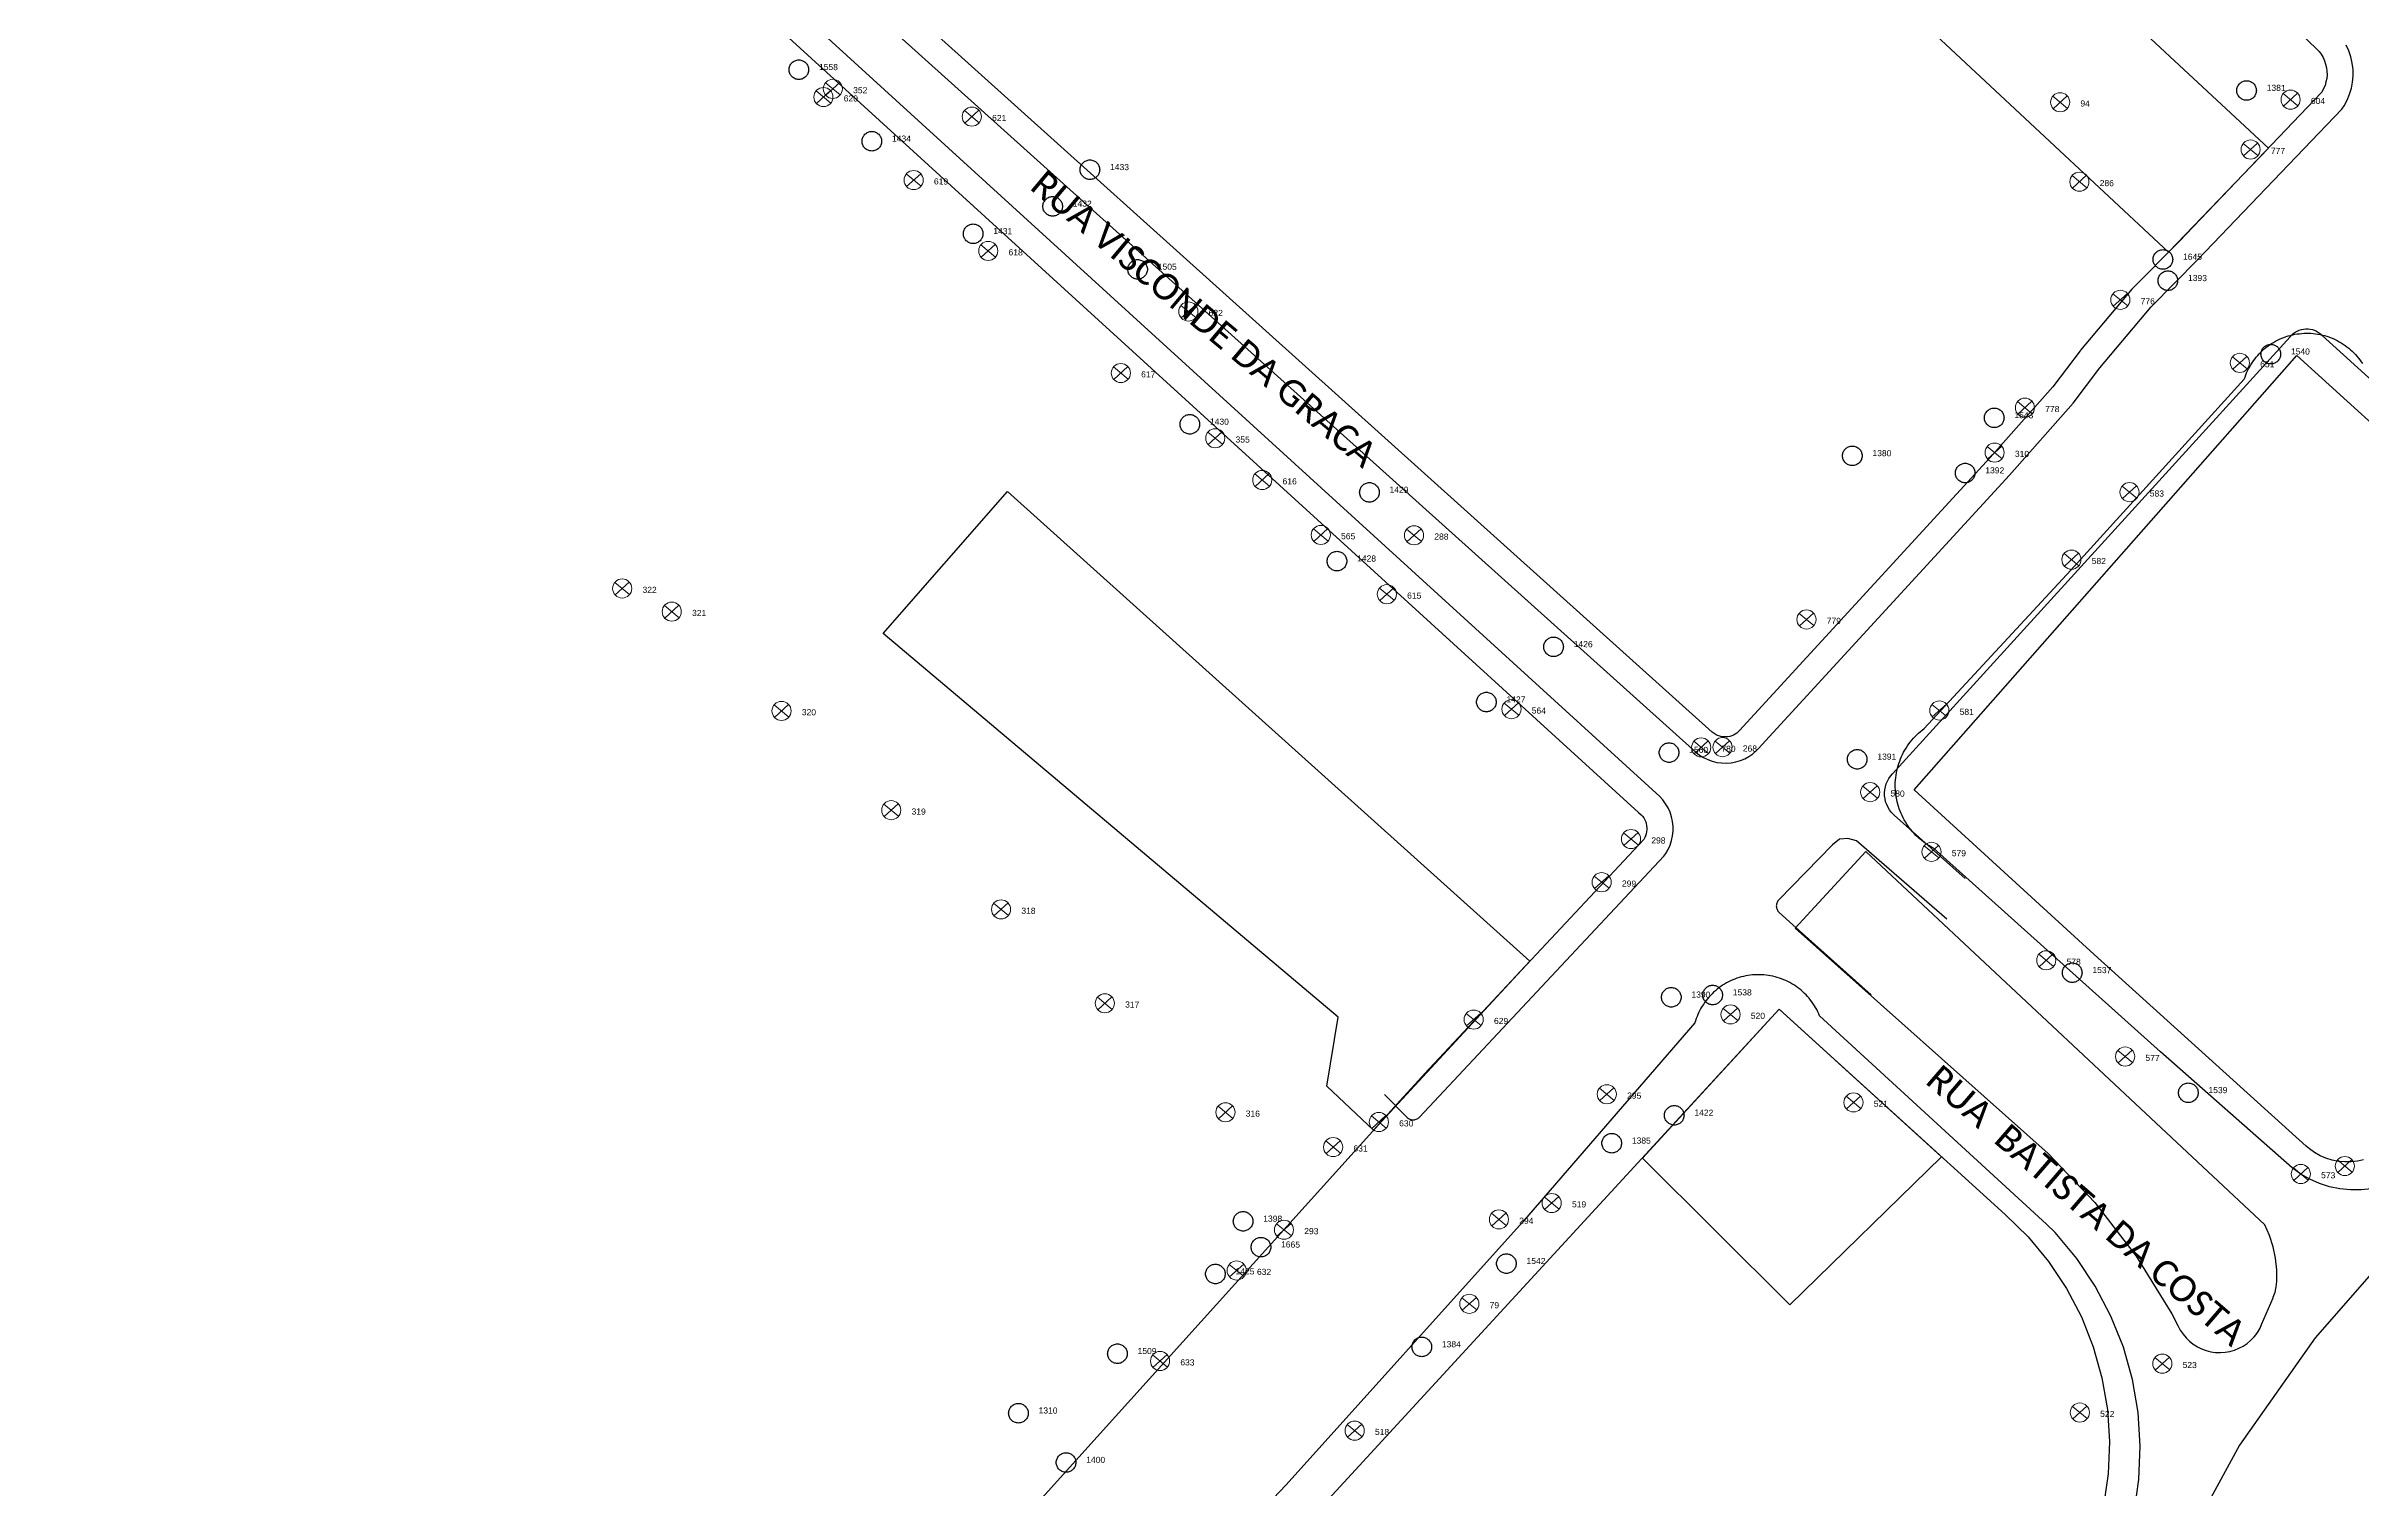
# Model space of a CAD drawing. Header units: millimetres. Extents: x 676447 to 689606, y 7455628 to 7463967.
# Drawn here: x 682592.5 to 682858.4, y 7459301.8 to 7459467.5 of the extents above; entities that cross this region are included whole.
import ezdxf

# ---------------------------------------------------------------- set-up
doc = ezdxf.new("R2010")
doc.units = ezdxf.units.MM
doc.header["$LTSCALE"] = 0.1
doc.header["$MEASUREMENT"] = 0
doc.linetypes.add('PHANTOM2', pattern=[1.25, 0.625, -0.125, 0.125, -0.125, 0.125, -0.125])
doc.layers.add('10.4-Postes', color=1, linetype='Continuous', lineweight=0)
for name, color, linetype in [('Caixas Subterrâneas', 5, 'Continuous'), ('LEGENDAS_INFRAESTRUTURAS', 7, 'Continuous'), ('MUB_AGLOMERADO', 7, 'Continuous'), ('MUB_EDIFICACOES', 7, 'Continuous'), ('MUB_MEIOFIO', 7, 'Continuous'), ('MUB_QUADRAS', 7, 'Continuous'), ('MUB_SEGMENTO', 7, 'Continuous'), ('NOS_DE_INFRAESTRUTURA', 7, 'Continuous')]:
    doc.layers.add(name, color=color, linetype=linetype)
doc.styles.add('Legend', font='calibri.ttf')
doc.styles.get("Standard").update_dxf_attribs({"font": 'arial.ttf'})

# ---------------------------------------------------------------- blocks, each defined once
blk = doc.blocks.new('PTPT')
at = {"layer": '10.4-Postes', "color": 1, "linetype": 'PHANTOM2'}
for points in [[(-0.0000079, 0.0000104), (0.0000075, -0.000002)], [(0.000007, 0.0000109), (-0.0000074, -0.0000025)]]:
    blk.add_lwpolyline(points, dxfattribs=at)
at = {"layer": '10.4-Postes', "color": 1}
blk.add_circle((-0.0000002, 0.0000042), 0.00000987, dxfattribs=at)
blk = doc.blocks.new('MHMZ')
at = {"linetype": 'PHANTOM2'}
blk.add_circle((0, 0), 0.0000101, dxfattribs=at)

msp = doc.modelspace()

# ---------------------------------------------------------------- linework, layer by layer
at = {"layer": 'MUB_AGLOMERADO', "linetype": 'Continuous'}
msp.add_lwpolyline([(682836.21, 7459443.88), (682799.26, 7459478.37), (682810.42, 7459490.52), (682847.68, 7459455.84), (682836.21, 7459443.88)], dxfattribs=at)
at = {"layer": 'MUB_EDIFICACOES', "linetype": 'Continuous'}
for points in [[(682744.92, 7459343.01), (682739.53, 7459348.04), (682740.86, 7459355.99), (682688.6, 7459400.08), (682702.89, 7459416.39), (682762.88, 7459362.42), (682744.92, 7459343.01)], [(682744.92, 7459343.01), (682739.53, 7459348.04), (682740.86, 7459355.99), (682688.6, 7459400.08), (682702.89, 7459416.39), (682762.88, 7459362.42), (682749.61, 7459348.22), (682747.93, 7459346.36), (682744.92, 7459343.01)], [(682810.16, 7459339.95), (682792.74, 7459322.92), (682775.79, 7459339.79), (682791.51, 7459356.89), (682810.16, 7459339.95)]]:
    msp.add_lwpolyline(points, dxfattribs=at)
at = {"layer": 'MUB_MEIOFIO', "linetype": 'Continuous'}
for points in [[(682645.37, 7459509.25), (682781.91, 7459386.42), (682782.35, 7459386.09), (682782.81, 7459385.8), (682783.3, 7459385.57), (682783.82, 7459385.39), (682784.35, 7459385.26), (682784.89, 7459385.19), (682785.43, 7459385.18), (682785.98, 7459385.22), (682786.51, 7459385.32), (682787.04, 7459385.47), (682787.54, 7459385.68), (682788.02, 7459385.94), (682788.47, 7459386.25), (682788.88, 7459386.61), (682789.1, 7459386.83), (682817.96, 7459418.26), (682825.26, 7459426.52), (682828.33, 7459430.57), (682828.34, 7459430.58), (682834.22, 7459437.59), (682839.58, 7459443.02), (682856.11, 7459460.32), (682856.37, 7459460.7), (682856.72, 7459461.34), (682857.01, 7459462.01), (682857.22, 7459462.71), (682857.36, 7459463.42), (682857.42, 7459464.15), (682857.41, 7459464.87), (682857.32, 7459465.6), (682857.15, 7459466.31), (682856.92, 7459466.99), (682856.61, 7459467.65)], [(682746.17, 7459347.1), (682748.75, 7459344.48), (682748.83, 7459344.41), (682748.91, 7459344.35), (682749, 7459344.3), (682749.1, 7459344.25), (682749.2, 7459344.22), (682749.3, 7459344.2), (682749.4, 7459344.19), (682749.51, 7459344.18), (682749.61, 7459344.19), (682749.71, 7459344.22), (682749.81, 7459344.25), (682749.91, 7459344.29), (682750, 7459344.34), (682750.09, 7459344.4), (682750.16, 7459344.47), (682750.19, 7459344.5), (682778.27, 7459374.48), (682778.47, 7459374.77), (682778.75, 7459375.25), (682778.97, 7459375.75), (682779.14, 7459376.28), (682779.25, 7459376.81), (682779.31, 7459377.36), (682779.31, 7459377.91), (682779.25, 7459378.46), (682779.14, 7459379), (682778.97, 7459379.53), (682778.74, 7459380.03), (682778.46, 7459380.51), (682778.14, 7459380.95), (682777.77, 7459381.36), (682777.36, 7459381.73), (682642.92, 7459504.36)], [(682812.88, 7459371.91), (682804.7, 7459379.19), (682804.63, 7459379.26), (682804.39, 7459379.51), (682804.18, 7459379.79), (682804, 7459380.08), (682803.85, 7459380.4), (682803.73, 7459380.73), (682803.66, 7459381.06), (682803.61, 7459381.41), (682803.6, 7459381.76), (682803.63, 7459382.1), (682803.7, 7459382.44), (682803.8, 7459382.78), (682803.93, 7459383.1), (682804.1, 7459383.4), (682804.29, 7459383.69), (682804.52, 7459383.95), (682850.18, 7459434.16), (682850.35, 7459434.35), (682850.55, 7459434.52), (682850.76, 7459434.68), (682850.98, 7459434.8), (682851.22, 7459434.91), (682851.47, 7459434.99), (682851.72, 7459435.04), (682851.98, 7459435.07), (682852.24, 7459435.07), (682852.49, 7459435.04), (682852.75, 7459434.98), (682852.99, 7459434.9), (682853.23, 7459434.8), (682853.45, 7459434.66), (682853.66, 7459434.51), (682853.85, 7459434.34), (682853.87, 7459434.32), (682860.39, 7459428.37)], [(682809.24, 7459375.4), (682808.99, 7459375.53), (682808.75, 7459375.67), (682808.51, 7459375.82), (682808.28, 7459375.97), (682808.06, 7459376.14), (682807.84, 7459376.31), (682807.62, 7459376.49), (682807.41, 7459376.68), (682807.21, 7459376.87), (682807.02, 7459377.07), (682806.83, 7459377.28), (682806.65, 7459377.49), (682806.48, 7459377.71), (682806.31, 7459377.94), (682806.16, 7459378.17), (682806.01, 7459378.41), (682805.87, 7459378.65), (682805.73, 7459378.89), (682805.61, 7459379.15), (682805.5, 7459379.4), (682805.39, 7459379.66), (682805.29, 7459379.92), (682805.2, 7459380.19), (682805.13, 7459380.45), (682805.06, 7459380.73), (682805, 7459381), (682804.95, 7459381.27), (682804.9, 7459381.55), (682804.87, 7459381.83), (682804.85, 7459382.11), (682804.84, 7459382.39), (682804.84, 7459382.67), (682804.84, 7459382.94), (682804.86, 7459383.22), (682804.89, 7459383.5), (682804.92, 7459383.78), (682804.97, 7459384.06), (682805.02, 7459384.33), (682805.09, 7459384.6), (682805.16, 7459384.87), (682805.24, 7459385.14), (682805.34, 7459385.4), (682805.44, 7459385.66), (682805.55, 7459385.92), (682805.67, 7459386.17), (682805.79, 7459386.42), (682805.93, 7459386.67), (682806.08, 7459386.9), (682806.23, 7459387.14), (682806.39, 7459387.37), (682806.56, 7459387.59), (682806.73, 7459387.81), (682806.92, 7459388.02), (682807.11, 7459388.22), (682807.31, 7459388.42), (682807.51, 7459388.61), (682807.72, 7459388.8), (682807.94, 7459388.97), (682808.16, 7459389.14), (682824.98, 7459407.34), (682844.91, 7459429.27), (682845, 7459429.52), (682845.09, 7459429.77), (682845.19, 7459430.01), (682845.3, 7459430.25), (682845.41, 7459430.49), (682845.54, 7459430.72), (682845.67, 7459430.95), (682845.82, 7459431.17), (682845.96, 7459431.39), (682846.12, 7459431.6), (682846.28, 7459431.81), (682846.46, 7459432.01), (682846.63, 7459432.2), (682846.82, 7459432.39), (682847.01, 7459432.57), (682847.21, 7459432.75), (682847.41, 7459432.92), (682847.62, 7459433.08), (682847.83, 7459433.23), (682848.05, 7459433.38), (682848.28, 7459433.51), (682848.51, 7459433.64), (682848.74, 7459433.77), (682848.98, 7459433.88), (682849.22, 7459433.99), (682849.47, 7459434.08), (682849.71, 7459434.17), (682849.97, 7459434.25), (682850.22, 7459434.32), (682850.48, 7459434.38), (682850.74, 7459434.44), (682851, 7459434.48), (682851.26, 7459434.51), (682851.52, 7459434.54), (682851.78, 7459434.56), (682852.05, 7459434.56), (682852.31, 7459434.56), (682852.57, 7459434.55), (682852.84, 7459434.53), (682853.1, 7459434.5), (682853.36, 7459434.46), (682853.62, 7459434.41), (682853.88, 7459434.35), (682854.13, 7459434.29), (682854.38, 7459434.21), (682854.63, 7459434.13), (682854.88, 7459434.04), (682855.13, 7459433.94), (682855.37, 7459433.83), (682855.6, 7459433.71), (682855.83, 7459433.58), (682856.06, 7459433.45), (682856.28, 7459433.31), (682856.5, 7459433.16), (682856.71, 7459433), (682856.92, 7459432.84), (682857.12, 7459432.67), (682857.31, 7459432.49), (682857.5, 7459432.3), (682857.68, 7459432.11), (682857.86, 7459431.91), (682858.03, 7459431.71), (682858.19, 7459431.5), (682858.34, 7459431.29), (682858.48, 7459431.07)], [(682810.76, 7459367.23), (682800.39, 7459376.23), (682799.39, 7459376.52), (682798.43, 7459376.42), (682797.62, 7459375.79), (682791.46, 7459369.46), (682791.43, 7459369.44), (682791.36, 7459369.35), (682791.31, 7459369.27), (682791.26, 7459369.17), (682791.22, 7459369.08), (682791.19, 7459368.98), (682791.18, 7459368.87), (682791.17, 7459368.77), (682791.18, 7459368.66), (682791.19, 7459368.56), (682791.22, 7459368.46), (682791.26, 7459368.36), (682791.31, 7459368.27), (682791.36, 7459368.18), (682791.43, 7459368.1), (682791.5, 7459368.02), (682793.08, 7459366.6), (682802.05, 7459358.56)], [(682793.35, 7459366.22), (682822.4, 7459340.32), (682827.76, 7459334.68), (682832.5, 7459328.52), (682836.58, 7459321.89), (682837.31, 7459320.5), (682837.57, 7459320.01), (682837.88, 7459319.55), (682838.23, 7459319.13), (682838.63, 7459318.75), (682839.06, 7459318.41), (682839.53, 7459318.11), (682840.02, 7459317.87), (682840.54, 7459317.68), (682841.08, 7459317.55), (682841.62, 7459317.47), (682842.17, 7459317.45), (682842.73, 7459317.49), (682843.27, 7459317.58), (682843.8, 7459317.73), (682844.31, 7459317.94), (682844.8, 7459318.2), (682845.26, 7459318.51), (682845.68, 7459318.86), (682846.06, 7459319.26), (682846.27, 7459319.51), (682846.52, 7459319.88), (682846.74, 7459320.27), (682846.91, 7459320.69), (682848.23, 7459323.75), (682848.25, 7459323.8), (682848.45, 7459324.39), (682848.59, 7459324.99), (682848.67, 7459325.61), (682848.66, 7459326.96), (682848.52, 7459328.3), (682848.24, 7459329.61), (682847.83, 7459330.89), (682847.28, 7459332.12), (682801.45, 7459375.02), (682793.35, 7459366.22)], [(682859.54, 7459336.27), (682858.33, 7459336.14), (682857.12, 7459336.13), (682855.91, 7459336.25), (682854.72, 7459336.5), (682853.57, 7459336.87), (682852.46, 7459337.36), (682851.4, 7459337.96), (682850.42, 7459338.67), (682835.29, 7459351.99), (682809.24, 7459375.4)], [(682796.15, 7459356.14), (682796.05, 7459356.38), (682795.94, 7459356.61), (682795.82, 7459356.85), (682795.69, 7459357.08), (682795.55, 7459357.3), (682795.41, 7459357.52), (682795.26, 7459357.73), (682795.11, 7459357.94), (682794.94, 7459358.15), (682794.77, 7459358.34), (682794.59, 7459358.54), (682794.41, 7459358.72), (682794.22, 7459358.9), (682794.02, 7459359.07), (682793.82, 7459359.24), (682793.61, 7459359.4), (682793.4, 7459359.55), (682793.18, 7459359.69), (682792.95, 7459359.83), (682792.73, 7459359.95), (682792.49, 7459360.07), (682792.26, 7459360.19), (682792.02, 7459360.29), (682791.77, 7459360.39), (682791.53, 7459360.47), (682791.28, 7459360.55), (682791.03, 7459360.62), (682790.77, 7459360.68), (682790.52, 7459360.74), (682790.26, 7459360.78), (682790, 7459360.81), (682789.74, 7459360.84), (682789.48, 7459360.86), (682789.22, 7459360.86), (682788.95, 7459360.86), (682788.69, 7459360.85), (682788.43, 7459360.83), (682788.17, 7459360.8), (682787.91, 7459360.77), (682787.66, 7459360.72), (682787.4, 7459360.67), (682787.15, 7459360.6), (682786.9, 7459360.53), (682786.65, 7459360.45), (682786.4, 7459360.36), (682786.16, 7459360.26), (682785.92, 7459360.15), (682785.68, 7459360.04), (682785.45, 7459359.92), (682785.23, 7459359.79), (682785, 7459359.65), (682784.79, 7459359.5), (682784.58, 7459359.35), (682784.37, 7459359.19), (682784.17, 7459359.02), (682783.97, 7459358.85), (682783.79, 7459358.66), (682783.6, 7459358.48), (682783.43, 7459358.28), (682783.26, 7459358.08), (682783.1, 7459357.88), (682782.94, 7459357.67), (682782.79, 7459357.45), (682782.65, 7459357.23), (682782.52, 7459357.01), (682782.4, 7459356.78), (682782.28, 7459356.54), (682782.17, 7459356.3), (682782.07, 7459356.06), (682781.98, 7459355.82), (682781.9, 7459355.57), (682781.82, 7459355.32), (682762.02, 7459332.44), (682734.86, 7459302.27), (682693.39, 7459258.54)], [(682832.26, 7459299.04), (682832.81, 7459302.85), (682832.97, 7459306.71), (682832.72, 7459310.55), (682832.07, 7459314.35), (682831.03, 7459318.06), (682829.6, 7459321.64), (682827.81, 7459325.06), (682825.67, 7459328.26), (682823.21, 7459331.23), (682822.21, 7459332.19), (682796.15, 7459356.14)], [(682863.01, 7459330.53), (682853.07, 7459319.16), (682844.37, 7459306.82), (682832.08, 7459284.2), (682832.02, 7459284.1), (682774.09, 7459182.07)]]:
    msp.add_lwpolyline(points, dxfattribs=at)
at = {"layer": 'MUB_QUADRAS', "linetype": 'Continuous'}
for points in [[(682819.38, 7459499.65), (682853.17, 7459467.27), (682853.5, 7459466.93), (682853.73, 7459466.61), (682853.96, 7459466.23), (682854.13, 7459465.87), (682854.26, 7459465.48), (682854.36, 7459465.06), (682854.41, 7459464.66), (682854.42, 7459464.25), (682854.38, 7459463.83), (682854.3, 7459463.43), (682854.19, 7459463.04), (682854.02, 7459462.66), (682853.81, 7459462.27), (682853.77, 7459462.21), (682837.43, 7459445.11), (682832, 7459439.61), (682826.12, 7459432.6), (682826.05, 7459432.53), (682822.94, 7459428.42), (682815.73, 7459420.27), (682786.93, 7459388.9), (682786.83, 7459388.8), (682786.62, 7459388.62), (682786.45, 7459388.5), (682786.24, 7459388.39), (682786.05, 7459388.31), (682785.82, 7459388.24), (682785.59, 7459388.2), (682785.35, 7459388.18), (682785.11, 7459388.18), (682784.9, 7459388.21), (682784.67, 7459388.27), (682784.43, 7459388.35), (682784.25, 7459388.43), (682784.05, 7459388.56), (682783.82, 7459388.74), (682647.48, 7459511.39)], [(682640.89, 7459502.15), (682775.34, 7459379.51), (682775.64, 7459379.23), (682775.81, 7459379.06), (682775.94, 7459378.87), (682776.07, 7459378.64), (682776.17, 7459378.44), (682776.23, 7459378.24), (682776.28, 7459377.99), (682776.31, 7459377.75), (682776.31, 7459377.52), (682776.28, 7459377.28), (682776.23, 7459377.04), (682776.16, 7459376.81), (682776.07, 7459376.61), (682775.94, 7459376.38), (682775.93, 7459376.37), (682750.75, 7459349.48), (682669.62, 7459259.45), (682556.62, 7459312.73)], [(682807.01, 7459382.12), (682850.95, 7459431.99), (682881.52, 7459404.29)], [(682858.62, 7459339.61), (682857.91, 7459339.45), (682857.18, 7459339.36), (682856.45, 7459339.35), (682855.72, 7459339.42), (682855, 7459339.56), (682854.3, 7459339.78), (682853.63, 7459340.07), (682852.99, 7459340.43), (682852.39, 7459340.85), (682852.03, 7459341.16), (682827.67, 7459363.2), (682807.01, 7459382.12)], [(682692.38, 7459249.08), (682791.51, 7459356.89), (682817.44, 7459333.33), (682820.08, 7459330.74), (682822.44, 7459327.9), (682824.49, 7459324.82), (682826.21, 7459321.54), (682827.57, 7459318.1), (682828.57, 7459314.54), (682829.19, 7459310.9), (682829.42, 7459307.21), (682829.27, 7459303.51), (682828.73, 7459299.85)]]:
    msp.add_lwpolyline(points, dxfattribs=at)

# ---------------------------------------------------------------- block references
at = {"layer": 'Caixas Subterrâneas', "color": 40}
for p, xscale, yscale, zscale, rotation in [((682678.91, 7459464.84), 111319.4907932736, 111319.4907932736, 111319.4907932736, 359.3046390787442), ((682845.18, 7459462.45), 111319.4907932736, 111319.4907932736, 111319.4907932736, 359.3040058314403), ((682687.29, 7459456.62), 111319.4907932736, 111319.4907932736, 111319.4907932736, 359.3046046945081), ((682712.34, 7459453.35), 111319.4907932736, 111319.4907932736, 111319.4907932736, 359.304508400984), ((682708.06, 7459449.14), 111319.4907932736, 111319.4907932736, 111319.4907932736, 359.3045234061631), ((682698.93, 7459445.99), 111319.4907932736, 111319.4907932736, 111319.4907932736, 359.3045571803474), ((682717.82, 7459441.9), 111319.4907932736, 111319.4907932736, 111319.4907932736, 359.304484071157), ((682835.57, 7459443.04), 111319.4907932736, 111319.4907932736, 111319.4907932736, 359.3040364665716), ((682836.14, 7459440.6), 111319.4907932736, 111319.4907932736, 111319.4907932736, 359.3040335648107), ((682847.96, 7459432.16), 111319.4907932735, 111319.4907932735, 111319.4907932735, 359.303986043524), ((682723.81, 7459424.1), 111319.4907932736, 111319.4907932736, 111319.4907932736, 359.3044558612502), ((682816.2, 7459424.84), 111319.4907932735, 111319.4907932735, 111319.4907932735, 359.3041046012161), ((682799.9, 7459420.48), 111319.4907932736, 111319.4907932736, 111319.4907932736, 359.304165298478), ((682812.86, 7459418.5), 111319.4907932736, 111319.4907932736, 111319.4907932736, 359.3041153915387), ((682744.44, 7459416.28), 111319.4907932736, 111319.4907932736, 111319.4907932736, 359.3043749719948), ((682740.71, 7459408.38), 111319.4907932735, 111319.4907932735, 111319.4907932735, 359.3043867483138), ((682765.59, 7459398.53), 111319.4907932736, 111319.4907932736, 111319.4907932736, 359.3042891154597), ((682757.87, 7459392.19), 111319.4907932736, 111319.4907932736, 111319.4907932736, 359.3043165502707), ((682778.85, 7459386.38), 111319.4907932735, 111319.4907932735, 111319.4907932735, 359.3042349685993), ((682800.46, 7459385.61), 111319.4907932736, 111319.4907932736, 111319.4907932736, 359.3041525138244), ((682825.16, 7459361.09), 111319.4907932736, 111319.4907932736, 111319.4907932736, 359.3040510691129), ((682783.86, 7459358.53), 111319.4907932735, 111319.4907932735, 111319.4907932735, 359.3042073950167), ((682779.11, 7459358.27), 111319.4907932736, 111319.4907932736, 111319.4907932736, 359.3042253942031), ((682838.49, 7459347.3), 111319.4907932736, 111319.4907932736, 111319.4907932736, 359.3039961460216), ((682779.45, 7459344.71), 111319.4907932736, 111319.4907932736, 111319.4907932736, 359.3042199697332), ((682772.27, 7459341.5), 111319.4907932735, 111319.4907932735, 111319.4907932735, 359.3042463178155), ((682729.93, 7459332.53), 111319.4907932736, 111319.4907932736, 111319.4907932736, 359.3044046456374), ((682731.98, 7459329.56), 111319.4907932736, 111319.4907932736, 111319.4907932736, 359.3043959288241), ((682760.17, 7459327.67), 111319.4907932736, 111319.4907932736, 111319.4907932736, 359.3042881398692), ((682726.75, 7459326.48), 111319.4907932736, 111319.4907932736, 111319.4907932736, 359.3044149113915), ((682715.5, 7459317.32), 111319.4907932736, 111319.4907932736, 111319.4907932736, 359.3044548978092), ((682750.45, 7459318.1), 111319.4907932736, 111319.4907932736, 111319.4907932736, 359.3043221968406), ((682704.13, 7459310.48), 111319.4907932736, 111319.4907932736, 111319.4907932736, 359.3044960841491), ((682709.6, 7459304.82), 111319.4907932736, 111319.4907932736, 111319.4907932736, 359.3044735469836)]:
    msp.add_blockref('MHMZ', p, dxfattribs=dict(at, xscale=xscale, yscale=yscale, zscale=zscale, rotation=rotation))
at = {"layer": 'NOS_DE_INFRAESTRUTURA', "color": 1}
for p, xscale, yscale, zscale, rotation in [((682682.83, 7459462.17), 111319.4907932736, 111319.4907932736, 111319.4907932736, 359.3046233379577), ((682681.75, 7459461.23), 111319.4907932736, 111319.4907932736, 111319.4907932736, 359.3046271519971), ((682823.79, 7459460.63), 111319.4907932736, 111319.4907932736, 111319.4907932736, 359.3040866756857), ((682850.25, 7459460.93), 111319.4907932736, 111319.4907932736, 111319.4907932736, 359.3039860802232), ((682698.79, 7459458.98), 111319.4907932736, 111319.4907932736, 111319.4907932736, 359.3045616674379), ((682845.66, 7459455.2), 111319.4907932736, 111319.4907932736, 111319.4907932736, 359.3040018103966), ((682692.11, 7459451.69), 111319.4907932736, 111319.4907932736, 111319.4907932736, 359.3045848286698), ((682826, 7459451.5), 111319.4907932735, 111319.4907932735, 111319.4907932735, 359.3040754706936), ((682700.68, 7459443.55), 111319.4907932736, 111319.4907932736, 111319.4907932736, 359.3045497736319), ((682830.7, 7459437.93), 111319.4907932736, 111319.4907932736, 111319.4907932736, 359.3040534437999), ((682723.66, 7459436.59), 111319.4907932735, 111319.4907932735, 111319.4907932735, 359.304460222294), ((682844.43, 7459430.69), 111319.4907932736, 111319.4907932736, 111319.4907932736, 359.3039990239074), ((682715.91, 7459429.52), 111319.4907932736, 111319.4907932736, 111319.4907932736, 359.3044875603855), ((682819.74, 7459425.54), 111319.4907932736, 111319.4907932736, 111319.4907932736, 359.3040913758866), ((682726.75, 7459422.03), 111319.4907932736, 111319.4907932736, 111319.4907932736, 359.3044440277456), ((682816.26, 7459420.38), 111319.4907932736, 111319.4907932736, 111319.4907932736, 359.3041030271809), ((682732.15, 7459417.23), 111319.4907932735, 111319.4907932735, 111319.4907932735, 359.3044220116059), ((682831.75, 7459415.84), 111319.4907932736, 111319.4907932736, 111319.4907932736, 359.3040426960541), ((682738.87, 7459410.92), 111319.4907932736, 111319.4907932736, 111319.4907932736, 359.3043945276246), ((682749.58, 7459410.88), 111319.4907932736, 111319.4907932736, 111319.4907932736, 359.304353794609), ((682825.08, 7459408.08), 111319.4907932736, 111319.4907932736, 111319.4907932736, 359.304065732723), ((682658.64, 7459404.77), 111319.4907932735, 111319.4907932735, 111319.4907932735, 359.3046978579815), ((682746.46, 7459404.11), 111319.4907932735, 111319.4907932735, 111319.4907932735, 359.3043635853676), ((682664.33, 7459402.11), 111319.4907932736, 111319.4907932736, 111319.4907932736, 359.304675416953), ((682794.65, 7459401.21), 111319.4907932736, 111319.4907932736, 111319.4907932736, 359.3041793768472), ((682676.94, 7459390.7), 111319.4907932735, 111319.4907932735, 111319.4907932735, 359.3046239794771), ((682760.77, 7459390.9), 111319.4907932735, 111319.4907932735, 111319.4907932735, 359.3043051191183), ((682809.91, 7459390.75), 111319.4907932736, 111319.4907932736, 111319.4907932736, 359.3041181294502), ((682782.56, 7459386.51), 111319.4907932736, 111319.4907932736, 111319.4907932736, 359.3042209094146), ((682785.01, 7459386.54), 111319.4907932736, 111319.4907932736, 111319.4907932736, 359.3042115665344), ((682689.54, 7459379.3), 111319.4907932735, 111319.4907932735, 111319.4907932735, 359.3045725417787), ((682801.97, 7459381.37), 111319.4907932736, 111319.4907932736, 111319.4907932736, 359.3041454828174), ((682774.5, 7459375.98), 111319.4907932736, 111319.4907932736, 111319.4907932736, 359.3042483348212), ((682809.01, 7459374.51), 111319.4907932735, 111319.4907932735, 111319.4907932735, 359.3041166112435), ((682771.13, 7459371.02), 111319.4907932736, 111319.4907932736, 111319.4907932736, 359.3042596507423), ((682702.15, 7459367.9), 111319.4907932736, 111319.4907932736, 111319.4907932736, 359.3045211008053), ((682822.19, 7459362.05), 111319.4907932736, 111319.4907932736, 111319.4907932736, 359.3040626892472), ((682714.07, 7459357.11), 111319.4907932735, 111319.4907932735, 111319.4907932735, 359.3044724721049), ((682785.93, 7459355.83), 111319.4907932735, 111319.4907932735, 111319.4907932735, 359.3041987097557), ((682756.43, 7459355.24), 111319.4907932736, 111319.4907932736, 111319.4907932736, 359.304310759409), ((682831.25, 7459350.99), 111319.4907932735, 111319.4907932735, 111319.4907932735, 359.3040248486319), ((682771.72, 7459346.66), 111319.4907932736, 111319.4907932736, 111319.4907932736, 359.3042499892464), ((682800.05, 7459345.72), 111319.4907932736, 111319.4907932736, 111319.4907932736, 359.3041419103495), ((682727.92, 7459344.59), 111319.4907932736, 111319.4907932736, 111319.4907932736, 359.3044159805867), ((682745.54, 7459343.47), 111319.4907932736, 111319.4907932736, 111319.4907932736, 359.3043486097455), ((682740.29, 7459340.59), 111319.4907932735, 111319.4907932735, 111319.4907932735, 359.3043677032702), ((682851.43, 7459337.5), 111319.4907932736, 111319.4907932736, 111319.4907932736, 359.3039439575513), ((682856.48, 7459338.41), 111319.4907932735, 111319.4907932735, 111319.4907932735, 359.3039250132655), ((682765.39, 7459334.16), 111319.4907932736, 111319.4907932736, 111319.4907932736, 359.3042702497022), ((682759.33, 7459332.28), 111319.4907932735, 111319.4907932735, 111319.4907932735, 359.3042927398321), ((682734.64, 7459331.09), 111319.4907932736, 111319.4907932736, 111319.4907932736, 359.3043863002993), ((682729.21, 7459326.41), 111319.4907932735, 111319.4907932735, 111319.4907932735, 359.3044055191629), ((682755.93, 7459322.58), 111319.4907932735, 111319.4907932735, 111319.4907932735, 359.3043026988737), ((682720.41, 7459316.01), 111319.4907932736, 111319.4907932736, 111319.4907932736, 359.304435829275), ((682835.52, 7459315.71), 111319.4907932736, 111319.4907932736, 111319.4907932736, 359.3039978419596), ((682742.76, 7459308.01), 111319.4907932736, 111319.4907932736, 111319.4907932736, 359.3043483549444), ((682826.05, 7459310.09), 111319.4907932736, 111319.4907932736, 111319.4907932736, 359.3040321458577)]:
    msp.add_blockref('PTPT', p, dxfattribs=dict(at, xscale=xscale, yscale=yscale, zscale=zscale, rotation=rotation))

# ---------------------------------------------------------------- texts
at = {"layer": 'LEGENDAS_INFRAESTRUTURAS', "color": 5}
for s, rotation, p in [('1558', 359.3046, (682681.22, 7459464.81)), ('1381', 359.304, (682847.49, 7459462.42)), ('1434', 359.3046, (682689.6, 7459456.59)), ('1433', 359.3045, (682714.65, 7459453.32)), ('1432', 359.3045, (682710.37, 7459449.12)), ('1431', 359.3045, (682701.24, 7459445.96)), ('1505', 359.3045, (682720.13, 7459441.87)), ('1645', 359.304, (682837.88, 7459443.01)), ('1393', 359.304, (682838.45, 7459440.57)), ('1540', 359.304, (682850.27, 7459432.13)), ('1430', 359.3044, (682726.12, 7459424.07)), ('1543', 359.3041, (682818.51, 7459424.81)), ('1380', 359.3042, (682802.21, 7459420.45)), ('1392', 359.3041, (682815.17, 7459418.47)), ('1429', 359.3044, (682746.75, 7459416.25)), ('1428', 359.3044, (682743.02, 7459408.35)), ('1426', 359.3043, (682767.9, 7459398.51)), ('1427', 359.3043, (682760.18, 7459392.16)), ('1560', 359.3042, (682781.16, 7459386.36)), ('1391', 359.3041, (682802.77, 7459385.58)), ('1537', 359.304, (682827.47, 7459361.06)), ('1390', 359.3042, (682781.42, 7459358.24)), ('1538', 359.3042, (682786.17, 7459358.5)), ('1539', 359.304, (682840.8, 7459347.27)), ('1422', 359.3042, (682781.76, 7459344.68)), ('1385', 359.3042, (682774.58, 7459341.47)), ('1398', 359.3044, (682732.24, 7459332.5)), ('1665', 359.3044, (682734.29, 7459329.53)), ('1542', 359.3043, (682762.48, 7459327.64)), ('1425', 359.3044, (682729.06, 7459326.45)), ('1509', 359.3044, (682717.81, 7459317.29)), ('1384', 359.3043, (682752.76, 7459318.07)), ('1310', 359.3045, (682706.44, 7459310.46)), ('1400', 359.3045, (682711.91, 7459304.79))]:
    msp.add_text(s, height=0.7, rotation=rotation, dxfattribs=at).set_placement(p)
at = {"layer": 'LEGENDAS_INFRAESTRUTURAS', "color": 1}
for s, rotation, p in [('620', 359.3046, (682684.06, 7459461.2)), ('352', 359.3046, (682685.14, 7459462.14)), ('94', 359.3041, (682826.09, 7459460.61)), ('604', 359.304, (682852.56, 7459460.91)), ('621', 359.3046, (682701.1, 7459458.95)), ('777', 359.304, (682847.97, 7459455.17)), ('619', 359.3046, (682694.42, 7459451.66)), ('286', 359.3041, (682828.31, 7459451.47)), ('618', 359.3045, (682702.99, 7459443.52)), ('622', 359.3045, (682725.97, 7459436.56)), ('776', 359.304, (682833.01, 7459437.9)), ('651', 359.304, (682846.74, 7459430.66)), ('617', 359.3045, (682718.22, 7459429.49)), ('778', 359.3041, (682822.05, 7459425.52)), ('355', 359.3044, (682729.06, 7459422.01)), ('310', 359.3041, (682818.57, 7459420.36)), ('616', 359.3044, (682734.46, 7459417.21)), ('583', 359.304, (682834.06, 7459415.81)), ('565', 359.3044, (682741.18, 7459410.9)), ('288', 359.3043, (682751.89, 7459410.86)), ('582', 359.3041, (682827.39, 7459408.05)), ('322', 359.3047, (682660.95, 7459404.74)), ('615', 359.3044, (682748.77, 7459404.08)), ('321', 359.3047, (682666.64, 7459402.08)), ('779', 359.3042, (682796.96, 7459401.18)), ('564', 359.3043, (682763.08, 7459390.87)), ('320', 359.3046, (682679.25, 7459390.68)), ('581', 359.3041, (682812.22, 7459390.72)), ('780', 359.3042, (682784.86, 7459386.48)), ('268', 359.3042, (682787.32, 7459386.51)), ('580', 359.3041, (682804.28, 7459381.34)), ('319', 359.3046, (682691.85, 7459379.27)), ('298', 359.3042, (682776.81, 7459375.95)), ('579', 359.3041, (682811.32, 7459374.48)), ('299', 359.3043, (682773.44, 7459370.99)), ('318', 359.3045, (682704.46, 7459367.87)), ('578', 359.3041, (682824.5, 7459362.02)), ('317', 359.3045, (682716.38, 7459357.09)), ('629', 359.3043, (682758.74, 7459355.21)), ('520', 359.3042, (682788.24, 7459355.8)), ('577', 359.304, (682833.56, 7459350.96)), ('295', 359.3042, (682774.03, 7459346.63)), ('521', 359.3041, (682802.36, 7459345.69)), ('316', 359.3044, (682730.23, 7459344.56)), ('630', 359.3043, (682747.85, 7459343.44)), ('631', 359.3044, (682742.6, 7459340.56)), ('573', 359.3039, (682853.74, 7459337.48)), ('294', 359.3043, (682761.64, 7459332.25)), ('519', 359.3043, (682767.7, 7459334.14)), ('293', 359.3044, (682736.95, 7459331.06)), ('632', 359.3044, (682731.52, 7459326.38)), ('79', 359.3043, (682758.24, 7459322.55)), ('633', 359.3044, (682722.72, 7459315.98)), ('523', 359.304, (682837.83, 7459315.68)), ('522', 359.304, (682828.36, 7459310.06)), ('518', 359.3043, (682745.07, 7459307.99))]:
    msp.add_text(s, height=0.7, rotation=rotation, dxfattribs=at).set_placement(p)
at = {"layer": 'MUB_SEGMENTO', "color": 253, "style": 'Legend'}
for s, rotation, p in [('RUA VISCONDE DA GRACA', 319.9632, (682705.3, 7459451.2)), ('RUA  BATISTA DA COSTA', 319.2218, (682808.15, 7459348.46))]:
    msp.add_text(s, height=3, rotation=rotation, dxfattribs=at).set_placement(p)

doc.saveas('drawing.dxf')
